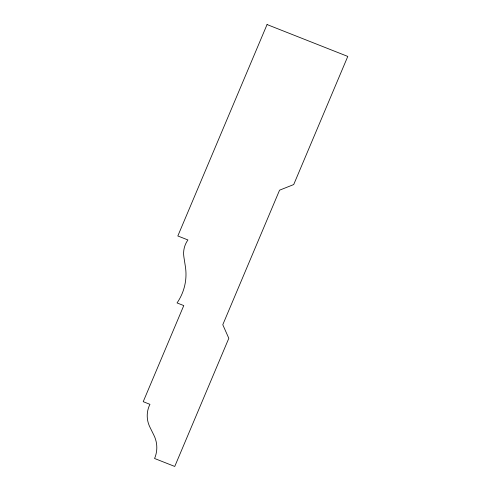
<?xml version="1.0" encoding="UTF-8"?>
<svg xmlns="http://www.w3.org/2000/svg" width="491" height="491" viewBox="0 0 491 491"><rect width="100%" height="100%" fill="white"/><g stroke="black" fill="none" stroke-linecap="round" stroke-linejoin="round"><path stroke-width="0.74" d="M267.055 24.55L177.828 235.968L187.924 239.952A25.151 24.028 6.9 0 0 183.88 256.922L185.395 266.674A54.648 52.206 6.9 0 1 177.042 302.929L183.769 305.58L143.219 401.681L149.945 404.339A27.594 26.361 6.9 0 0 149.872 427.06L153.922 435.278A30.043 28.699 6.9 0 1 154.567 458.484L174.747 466.45L228.818 338.317L222.785 324.723L279.563 190.183L293.71 184.561L347.781 56.428L267.055 24.55"/></g></svg>
